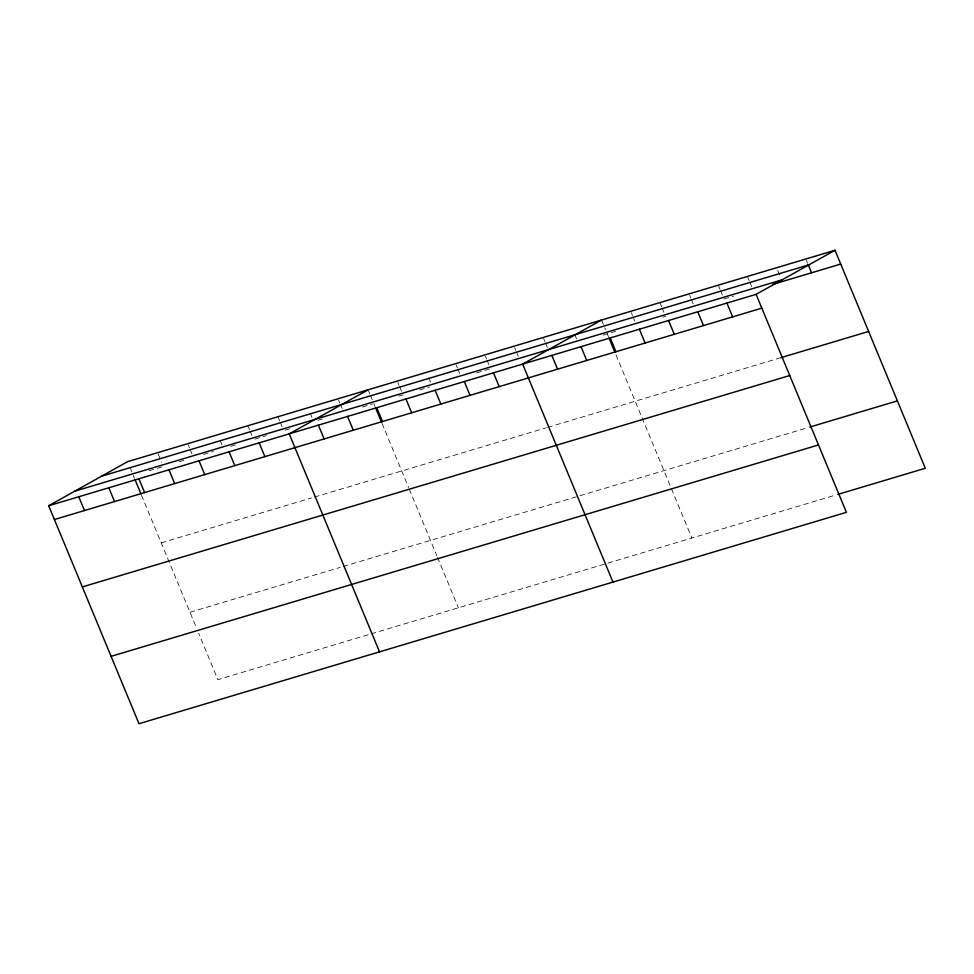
<?xml version="1.0" encoding="UTF-8"?>
<svg xmlns="http://www.w3.org/2000/svg" width="974" height="974" viewBox="0 0 974 974"><rect width="100%" height="100%" fill="white"/><g stroke="black" fill="none" stroke-linecap="round" stroke-linejoin="round"><path stroke-width="0.73" stroke-dasharray="4.87 3.65" d="M149.059 470.759L163.376 466.473M179.131 461.773L184.853 460.057M203.469 454.505L213.489 451.51M230.668 446.372L237.826 444.229M255.005 439.104L266.462 435.682M285.065 430.118L290.8 428.402M317.999 420.281L322.297 418.99M362.377 407.01L372.397 404.015M398.841 396.114L403.017 394.872M419.684 389.892L429.412 386.982M476.663 372.859L490.555 368.708M603.113 335.08L615.617 331.343M662.856 317.22L665.644 316.392M723.999 298.957L733.726 296.047M161.221 542.847L311.546 497.921M314.407 497.069L546.256 427.793M547.644 427.379L781.087 357.616M189.979 612.269L340.303 567.355M343.165 566.491L808.457 427.464M368.221 634.731L217.896 679.657L198.696 633.331M371.082 633.879L836.374 494.841M806.399 260.375L807.543 263.138M777.788 270.48L780.649 277.371M747.46 276.433L749.176 280.573M749.749 281.961L752.038 287.476M718.288 285.151L719.993 289.29M720.565 290.678L722.854 296.193M689.677 295.256L690.822 298.02M691.394 299.395L693.671 304.911M659.922 302.597L661.638 306.737M662.21 308.113L663.927 312.252M631.31 312.691L632.455 315.454M633.027 316.83L634.744 320.97M601.555 320.032L605.56 329.699M607.277 333.839L608.446 336.639M615.994 354.889L691.857 538.025M574.672 334.277L576.949 339.792M543.2 337.467L544.916 341.618M545.489 342.994L547.778 348.509M514.589 347.572L515.733 350.336M516.305 351.711L518.594 357.239M485.405 356.289L486.55 359.053M487.122 360.429L488.838 364.568M456.234 365.007L457.378 367.77M457.938 369.146L459.655 373.298M428.767 377.875L430.484 382.015M397.867 382.453L399.011 385.217M399.584 386.593L401.872 392.108M368.683 391.171L369.828 393.934M370.4 395.31L372.689 400.825M373.833 403.589L374.99 406.401M381.978 423.24L408.642 487.633M409.214 489.021L436.9 555.837M437.472 557.25L458.413 607.776M338.623 400.156L339.768 402.919M340.34 404.295L342.057 408.435M310.268 413.28L311.984 417.42M277.919 416.738L279.635 420.878M280.208 422.266L282.497 427.781M247.859 425.723L249.575 429.863M250.148 431.251L251.852 435.39M220.075 440.236L222.364 445.751M188.299 445.069L189.443 447.833M190.015 449.209L192.304 454.736M158.238 454.054L161.66 462.333M129.883 467.179L132.172 472.707M133.316 475.458L134.473 478.271M141.449 495.121L196.371 627.706"/><path stroke-width="1.46" d="M835.01 250.281L756.104 294.343L846.406 512.336L138.99 723.719L48.7 505.737L127.594 461.664L835.01 250.281L925.3 468.263L837.762 494.427M368.111 389.795L289.217 433.868L379.519 651.85M601.555 320.032L522.661 364.106L612.963 582.099M101.564 476.201L808.968 264.818M74.73 491.188L782.146 279.806M772.638 284.42L840.72 264.076M48.7 505.737L756.104 294.343M54.422 519.532L761.826 308.149M781.087 357.616L868.638 331.464M82.327 586.92L789.731 375.538M809.844 427.038L897.395 400.886M111.085 656.342L818.489 444.96M808.116 264.514L811.537 272.793M726.933 303.072L732.643 316.867M697.749 311.79L703.459 325.584M668.566 320.507L674.288 334.313M639.382 329.224L645.105 343.031M610.211 337.941L615.921 351.748M609.018 338.051L614.837 352.089M581.028 346.671L586.738 360.465M551.844 355.388L557.566 369.183M493.489 372.823L499.199 386.629M464.306 381.54L470.016 395.347M435.122 390.27L440.845 404.064M405.939 398.987L411.661 412.781M376.755 407.704L382.478 421.511M375.574 407.802L381.394 421.839M347.584 416.422L353.294 430.228M318.401 425.139L324.111 438.945M259.157 442.841L264.867 456.648M229.085 451.826L234.807 465.633M199.025 460.812L204.747 474.618M168.965 469.797L174.675 483.603M138.892 478.782L144.615 492.588M135.057 479.671L140.877 493.708M108.832 487.767L114.542 501.561M78.76 496.752L84.482 510.546"/></g></svg>
